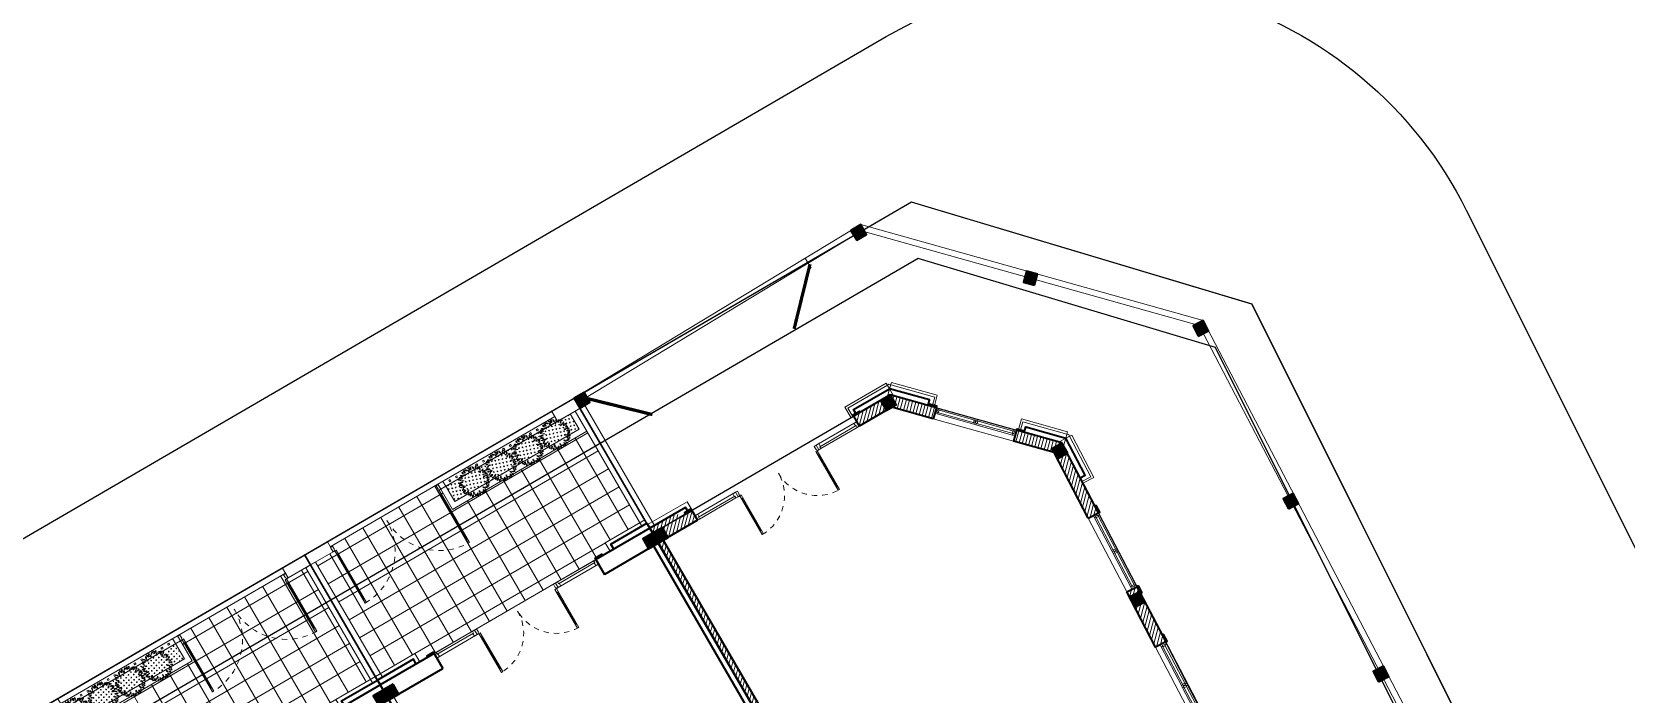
# Model space of a CAD drawing. Header units: millimetres. Extents: x 567980 to 569372, y 2065777 to 2066674.
# Drawn here: x 568931.62 to 568962.33, y 2066245.25 to 2066257.99 of the extents above; entities that cross this region are included whole.
import ezdxf
from ezdxf.xclip import XClip

# ---------------------------------------------------------------- set-up
doc = ezdxf.new("R2010")
doc.units = ezdxf.units.MM
doc.linetypes.add('CENTER', pattern=[3, 1.5, -0.5, 0.5, -0.5])
doc.linetypes.add('HIDDEN2', pattern=[0.1875, 0.125, -0.0625])
for name, color, linetype, lineweight in [('A-CAY', 76, 'Continuous', 13), ('A-COT VACH', 2, 'Continuous', 35), ('A-CUA', 25, 'Continuous', 5), ('A-HATCH', 251, 'Continuous', 5), ('A-NET THAY', 125, 'Continuous', 18), ('A-TRUC', 250, 'CENTER', 5), ('A-TUONG', 255, 'Continuous', 35), ('boDnv', 54, 'Continuous', 25)]:
    doc.layers.add(name, color=color, linetype=linetype, lineweight=lineweight)
for name, color, linetype in [('ChiaLo', 128, 'CENTER'), ('datOlienke', 42, 'Continuous'), ('LogDg', 7, 'Continuous'), ('LoLK', 6, 'Continuous'), ('QUYEN', 7, 'Continuous'), ('ViaHeS', 32, 'Continuous')]:
    doc.layers.add(name, color=color, linetype=linetype)
doc.styles.add('rms', font='romans.shx', dxfattribs={"width": 0.7, "bigfont": 'vns.shx'})
doc.linetypes.add('ADL', pattern='A,0.125,-0.15,["++",rms,S=0.5,R=0,X=0,Y=-0.2245],-1.35,1.125', length=2.75)

# ---------------------------------------------------------------- blocks, each defined once
blk = doc.blocks.new('NEN')
at = {"layer": 'boDnv', "color": 10, "linetype": 'ADL', "ltscale": 0.25}
blk.add_lwpolyline([(263.053, -132.006), (256.939, -119.782), (251.208, -118.07), (145.657, -179.397), (154.7, -194.961)], close=True, dxfattribs=at)
at = {"layer": 'ChiaLo', "ltscale": 5}
for points in [[(254.637, -138.052), (244.589, -120.759)], [(249.449, -141.066), (239.401, -123.774)]]:
    blk.add_lwpolyline(points, dxfattribs=at)
at = {"layer": 'datOlienke'}
blk.add_lwpolyline([(264.367, -132.399), (257.64, -118.948), (251.08, -116.988), (144.29, -179.035), (154.337, -196.328)], close=True, dxfattribs=at)
at = {"layer": 'LogDg'}
blk.add_lwpolyline([(49.536, -260.065, -0.269945), (34.095, -247.153), (22.999, -216.476, -0.362457), (26.499, -206.84), (119.685, -152.625, -0.414384), (136.095, -156.969), (142.222, -167.514, 0.414214), (153.158, -170.413), (250.593, -113.801, -0.432664), (261.767, -117.14), (278.799, -151.193, -0.396001), (275.663, -161.688), (133.439, -244.323, -0.012999), (88.371, -268.964, -0.278117), (67.767, -267.557, 0.110848), (49.536, -260.065)], format="xyb", dxfattribs=at)
at = {"layer": 'LoLK'}
for points in [[(257.64, -118.948), (251.08, -116.988), (244.589, -120.759), (254.637, -138.052), (264.367, -132.399)], [(244.589, -120.759), (239.401, -123.774), (249.449, -141.066), (254.637, -138.052)], [(239.401, -123.774), (234.213, -126.788), (244.261, -144.081), (249.449, -141.066)]]:
    blk.add_lwpolyline(points, close=True, dxfattribs=at)
at = {"layer": 'ViaHeS'}
blk.add_lwpolyline([(271.249, -157.314), (273.336, -150.33), (257.64, -118.948), (251.08, -116.988), (144.29, -179.035), (131.629, -157.245), (122.062, -154.713), (31.359, -207.484), (28.737, -214.7), (38.583, -241.923, 0.256594), (53.045, -254.642, -0.085173), (69.006, -261.184, 0.265195), (88.812, -261.986, 0.012088), (130.425, -239.135)], format="xyb", close=True, dxfattribs=at)
blk = doc.blocks.new('NEN B')
at = {"layer": 'datOlienke'}
blk.add_lwpolyline([(6.567, 25), (7.507, 40.01), (2.82, 45), (-120.687, 45), (-120.687, 25)], close=True, dxfattribs=at)
at = {"layer": 'LoLK'}
for points in [[(-10.687, 45), (-16.687, 45), (-16.687, 25), (-10.687, 25)], [(-4.687, 45), (-10.687, 45), (-10.687, 25), (-4.687, 25)], [(7.507, 40.01), (2.82, 45), (-4.687, 45), (-4.687, 25), (6.567, 25)]]:
    blk.add_lwpolyline(points, close=True, dxfattribs=at)
blk = doc.blocks.new('phao cua chinh mb a1')
at = {"layer": 'A-TUONG'}
blk.add_lwpolyline([(0, 0), (0, -30), (-150, -30), (-150, 0)], dxfattribs=at)
blk = doc.blocks.new('*U405')
at = {"layer": 'A-CUA', "color": 32}
for points in [[(60, -40), (45, -40), (45, -10), (0, -10), (0, -40), (0, -40), (0, -90), (0, -90), (0, -120), (45, -120), (45, -90), (60, -90)], [(30, -90), (60, -90), (60, -40), (30, -40)], [(792, -90), (762, -90), (762, -40), (792, -40)], [(822, -90), (807, -90), (807, -40), (822, -40), (822, -10), (777, -10), (777, -40), (792, -40), (792, -90), (777, -90), (777, -120), (822, -120)], [(807, -90), (837, -90), (837, -40), (807, -40)], [(1540, -40), (1555, -40), (1555, -10), (1600, -10), (1600, -40), (1600, -40), (1600, -90), (1600, -90), (1600, -120), (1555, -120), (1555, -90), (1540, -90)], [(1570, -90), (1540, -90), (1540, -40), (1570, -40)]]:
    blk.add_lwpolyline(points, close=True, dxfattribs=at)
at = {"layer": 'A-CUA', "color": 37, "lineweight": -2}
for points in [[(45, -10), (777, -10), (777, -40), (45, -40)], [(45, -90), (777, -90), (777, -120), (45, -120)], [(1555, -10), (822, -10), (822, -40), (1555, -40)], [(1555, -90), (822, -90), (822, -120), (1555, -120)]]:
    blk.add_lwpolyline(points, close=True, dxfattribs=at)
blk = doc.blocks.new('*U419')
at = {"layer": 'A-CUA', "color": 32}
for points in [[(60, -40), (45, -40), (45, -10), (0, -10), (0, -40), (0, -40), (0, -90), (0, -90), (0, -120), (45, -120), (45, -90), (60, -90)], [(30, -90), (60, -90), (60, -40), (30, -40)], [(900, -90), (870, -90), (870, -40), (900, -40)], [(930, -90), (915, -90), (915, -40), (930, -40), (930, -10), (885, -10), (885, -40), (900, -40), (900, -90), (885, -90), (885, -120), (930, -120)], [(915, -90), (945, -90), (945, -40), (915, -40)], [(1785, -90), (1755, -90), (1755, -40), (1785, -40)], [(1815, -90), (1800, -90), (1800, -40), (1815, -40), (1815, -10), (1770, -10), (1770, -40), (1785, -40), (1785, -90), (1770, -90), (1770, -120), (1815, -120)], [(1800, -90), (1830, -90), (1830, -40), (1800, -40)], [(2640, -40), (2655, -40), (2655, -10), (2700, -10), (2700, -40), (2700, -40), (2700, -90), (2700, -90), (2700, -120), (2655, -120), (2655, -90), (2640, -90)], [(2670, -90), (2640, -90), (2640, -40), (2670, -40)]]:
    blk.add_lwpolyline(points, close=True, dxfattribs=at)
at = {"layer": 'A-CUA', "color": 37, "lineweight": -2}
for points in [[(45, -10), (885, -10), (885, -40), (45, -40)], [(45, -90), (885, -90), (885, -120), (45, -120)], [(930, -10), (1770, -10), (1770, -40), (930, -40)], [(1770, -90), (930, -90), (930, -120), (1770, -120)], [(2655, -10), (1815, -10), (1815, -40), (2655, -40)], [(2655, -90), (1815, -90), (1815, -120), (2655, -120)]]:
    blk.add_lwpolyline(points, close=True, dxfattribs=at)
blk = doc.blocks.new('cot gia md a1')
at = {"layer": 'A-NET THAY'}
blk.add_lwpolyline([(880, 0), (880, -190), (0, -190), (0, -110)], dxfattribs=at)
at = {"layer": 'A-TUONG'}
blk.add_lwpolyline([(800, 0), (800, -110), (0, -110), (0, 0)], dxfattribs=at)
blk = doc.blocks.new('cot 220')
at = {"layer": 'A-COT VACH'}
h = blk.add_hatch(color=256, dxfattribs=at)
h.dxf.hatch_style = 1
h.paths.add_polyline_path([(110, 110), (-110, 110), (-110, -110), (110, -110)])
blk.add_lwpolyline([(-110, -110), (110, -110), (110, 110), (-110, 110)], close=True, dxfattribs=at)
blk = doc.blocks.new('*U417')
for p, q in [((90, 1050), (50, 1050)), ((70, 100), (70, 1050)), ((2310, 1050), (2350, 1050)), ((2330, 100), (2330, 1050)), ((90, 100), (50, 100)), ((2310, 100), (2350, 100))]:
    blk.add_line(p, q)
for points in [[(50, 0), (90, 0), (90, 1150), (50, 1150)], [(2350, 0), (2310, 0), (2310, 1150), (2350, 1150)], [(0, -133), (60, -133), (60, -40), (50, -40), (50, 0), (0, 0)], [(2400, -133), (2340, -133), (2340, -40), (2350, -40), (2350, 0), (2400, 0)]]:
    blk.add_lwpolyline(points, close=True)
at = {"linetype": 'HIDDEN2'}
for centre, start, end in [((50, 0), 0, 90), ((2350, 0), 90, 180)]:
    blk.add_arc(centre, 1150, start, end, dxfattribs=at)
blk = doc.blocks.new('*U303')
at = {"ltscale": 10}
for p, q in [((900, 0), (0, 0)), ((855, -60), (45, -60)), ((855, -100), (45, -100))]:
    blk.add_line(p, q, dxfattribs=at)
for points in [[(0, -100), (45, -100), (45, -60), (60, -60), (60, 0), (0, 0)], [(900, -100), (855, -100), (855, -60), (840, -60), (840, 0), (900, 0)]]:
    blk.add_lwpolyline(points, close=True, dxfattribs=at)
blk = doc.blocks.new('T1 T5')
at = {"layer": 'A-HATCH'}
h = blk.add_hatch(dxfattribs=at)
h.set_pattern_fill('ANSI31', color=256, scale=0.5)
h.set_pattern_definition([(45, (-235.16301, 262.5), (-0.044194174, 0.044194174), [])])
h.paths.add_polyline_path([(6.059, -16.78), (5.332, -16.78), (4.754, -16.186), (4.596, -16.34), (5.239, -17), (6.059, -17)])
h.paths.add_polyline_path([(10.534, -2), (7.594, -2), (7.594, -2.22), (10.314, -2.22), (10.314, -11.32), (10.424, -11.32), (10.424, -16.78), (9.659, -16.78), (9.659, -17), (9.934, -17), (9.934, -17.11), (10.534, -17.11), (10.534, -17)])
h.paths.add_polyline_path([(3.134, -13.033), (2.915, -13.023), (2.846, -14.54), (3.481, -15.193), (3.638, -15.039), (3.07, -14.455)])
h.paths.add_polyline_path([(3.261, -10.236), (3.041, -10.226), (2.987, -11.425), (3.207, -11.435)])
h.paths.add_polyline_path([(3.491, -5.141), (3.272, -5.131), (3.163, -7.529), (3.383, -7.539)])
h.paths.add_polyline_path([(3.664, -6.71), (3.42, -6.71), (3.415, -6.82), (3.554, -6.82), (3.554, -7.2), (3.398, -7.2), (3.393, -7.31), (3.664, -7.31)])
h.paths.add_polyline_path([(3.623, -2.22), (4.794, -2.22), (4.794, -2), (3.413, -2), (3.344, -3.533), (3.564, -3.543)])
h.paths.add_polyline_path([(8.304, -2.22), (8.194, -2.22), (8.194, -3.91), (8.304, -3.91)], flags=17)
h.paths.add_polyline_path([(8.304, -4.71), (8.194, -4.71), (8.194, -5.57), (9.313, -5.57), (9.313, -3.673), (9.263, -3.659), (9.263, -5.46), (8.304, -5.46)], flags=17)
h.paths.add_polyline_path([(10.164, -9.14), (10.054, -9.14), (10.054, -10.11), (10.314, -10.11), (10.314, -10), (10.164, -10)], flags=17)
at = {"layer": 'A-NET THAY'}
for p, q in [((3.041, -10.226), (3.163, -7.529)), ((3.261, -10.236), (3.383, -7.539)), ((2.915, -13.023), (2.987, -11.425)), ((3.134, -13.033), (3.207, -11.435)), ((3.638, -15.039), (4.754, -16.186)), ((4.596, -16.34), (3.481, -15.193)), ((6.059, -17), (9.659, -17)), ((5.335, -20.095), (5.331, -19.876)), ((10.314, -20.009), (10.311, -19.789))]:
    blk.add_line(p, q, dxfattribs=at)
for points in [[(10.534, 0), (0, 0), (-0.688, -15.209), (4.085, -20.117), (10.534, -20.005)], [(2.677, -14.638), (2.652, -14.613), (2.654, -14.58), (2.734, -14.582)], [(5.192, -17.19), (5.158, -17.19), (5.135, -17.166), (5.192, -17.11)]]:
    blk.add_lwpolyline(points, close=True, dxfattribs=at)
blk.add_lwpolyline([(10.424, -2), (10.424, -0.11), (0.105, -0.11), (-0.576, -15.167), (4.131, -20.006), (10.424, -19.897), (10.424, -17.11)], dxfattribs=at)
at = {"layer": 'A-TUONG'}
for p, q in [((3.207, -11.435), (2.987, -11.425)), ((3.134, -13.033), (2.915, -13.023)), ((3.481, -15.193), (3.638, -15.039)), ((4.596, -16.34), (4.754, -16.186)), ((6.059, -17), (6.059, -16.78)), ((9.659, -17), (9.659, -16.78))]:
    blk.add_line(p, q, dxfattribs=at)
for points in [[(10.534, -2), (10.534, -17)], [(9.659, -16.78), (10.424, -16.78), (10.424, -11.32), (10.314, -11.32), (10.314, -2.22), (7.594, -2.22)], [(2.987, -11.425), (3.041, -10.226), (3.261, -10.236), (3.207, -11.435)], [(2.915, -13.023), (2.846, -14.54), (3.481, -15.193)], [(3.134, -13.033), (3.07, -14.455), (3.638, -15.039)], [(4.754, -16.186), (5.332, -16.78), (6.059, -16.78)], [(4.596, -16.34), (5.239, -17), (6.059, -17)], [(9.934, -17), (9.659, -17)]]:
    blk.add_lwpolyline(points, dxfattribs=at)
at = {"layer": 'Defpoints'}
blk.add_lwpolyline([(10.534, -17), (5.239, -17), (2.846, -14.54), (3.413, -2), (10.534, -2)], close=True, dxfattribs=at)
at = {"layer": 'QUYEN'}
for points in [[(5.313, -19.951, 0.0625, 0.0625, 0), (6.203, -19.029, 0, 0, -0.192739), (6.563, -19.929, 0, 0, -1.782882)], [(10.312, -19.864, 0.0625, 0.0625, 0), (9.39, -18.974, 0, 0, 0.192739), (9.062, -19.886, 0, 0, 1.782882)]]:
    blk.add_lwpolyline(points, format="xyseb", dxfattribs=at)
at = {"layer": 'A-COT VACH', "xscale": 0.001, "yscale": 0.001, "zscale": 0.001}
for p, rotation in [((-0.234, -7.612), 177.4105234100756), ((-0.404, -11.358), 177.4105234100756), ((3.107, -11.21), 357.4105234100836), ((-0.573, -15.104), 177.4105234100756), ((1.778, -17.587), 224.2033328566191), ((4.195, -20.007), 180), ((10.424, -19.895), 180)]:
    blk.add_blockref('cot 220', p, dxfattribs=dict(at, rotation=rotation))
for p in [(2.959, -14.43), (5.349, -16.89), (10.424, -16.89)]:
    blk.add_blockref('cot 220', p, dxfattribs=at)
at = {"layer": 'A-CUA'}
for name, p, xscale, yscale, zscale, rotation in [('*U419', (3.041, -10.226), 0.000999999999999999, 0.000999999999999999, 0.000999999999999999, 87.41052341007939), ('*U405', (2.905, -13.023), 0.000999999999999999, 0.000999999999999999, 0.000999999999999999, 87.41052341007939), ('*U405', (4.589, -16.346), 0.001, 0.001, 0.001, 134.2033328566278), ('*U303', (6.059, -16.88), -0.001, 0.001, 0.001, 180), ('*U303', (9.659, -16.88), 0.001, 0.001, 0.001, 180)]:
    blk.add_blockref(name, p, dxfattribs=dict(at, xscale=xscale, yscale=yscale, zscale=zscale, rotation=rotation))
at = {"layer": 'A-CUA', "extrusion": (0, 0, -1), "xscale": -0.0007500000000000045, "yscale": 0.0007500000000000045, "zscale": -0.0007500000000000045}
blk.add_blockref('*U417', (-6.959, -16.78), dxfattribs=at)
at = {"layer": 'A-NET THAY', "zscale": 0.001}
for p, xscale, yscale, rotation in [((3.041, -10.226), -0.001, 0.001, 267.410523410079), ((2.987, -11.425), 0.001, 0.001, 267.4105234100739), ((2.915, -13.023), -0.001, 0.001, 267.410523410079), ((3.481, -15.193), 0.001, 0.001, 314.2033328566203), ((4.596, -16.34), -0.0009999999999999998, 0.0009999999999999998, 314.2033328566254)]:
    blk.add_blockref('phao cua chinh mb a1', p, dxfattribs=dict(at, xscale=xscale, yscale=yscale, rotation=rotation))
at = {"layer": 'A-NET THAY'}
ref = blk.add_blockref('cot gia md a1', (2.844, -14.587), dxfattribs=dict(at, xscale=-0.001, yscale=0.001, zscale=0.001, rotation=267.4105234121467))
XClip(ref).set_block_clipping_path([(0, -110), (109.9999999991, 0), (919.6847003136, 0), (919.6847003136, -236.7694097849), (0, -236.7694097849)])
ref = blk.add_blockref('cot gia md a1', (2.813, -14.506), dxfattribs=dict(at, xscale=0.001, yscale=0.001, zscale=0.001, rotation=314.2033328566186))
XClip(ref).set_block_clipping_path([(0, -110), (109.9999999991, 0), (919.6847003136, 0), (919.6847003136, -236.7694097849), (0, -236.7694097849)])
ref = blk.add_blockref('cot gia md a1', (5.271, -17.033), dxfattribs=dict(at, xscale=-0.001, yscale=0.001, zscale=0.001, rotation=314.2033328566613))
XClip(ref).set_block_clipping_path([(0, -110), (109.9999999991, 0), (919.6847003136, 0), (919.6847003136, -236.7694097849), (0, -236.7694097849)])
ref = blk.add_blockref('cot gia md a1', (5.192, -17), dxfattribs=dict(at, xscale=0.001, yscale=0.001, zscale=0.001))
XClip(ref).set_block_clipping_path([(0, -110), (109.9999999991, 0), (919.6847003136, 0), (919.6847003136, -236.7694097849), (0, -236.7694097849)])
at = {"layer": 'A-NET THAY', "yscale": 0.001, "zscale": 0.001}
for name, p, xscale in [('phao cua chinh mb a1', (6.059, -17), 0.001), ('cot gia md a1', (10.534, -17), -0.001), ('phao cua chinh mb a1', (9.659, -17), -0.001)]:
    blk.add_blockref(name, p, dxfattribs=dict(at, xscale=xscale))
blk = doc.blocks.new('TRU CONG')
at = {"layer": 'A-NET THAY'}
blk.add_lwpolyline([(0, 0), (500, 0), (500, 220), (0, 220)], close=True, dxfattribs=at)
blk = doc.blocks.new('*U304')
for p, q in [((90, 1450), (50, 1450)), ((70, 100), (70, 1450)), ((3110, 1450), (3150, 1450)), ((3130, 100), (3130, 1450)), ((90, 100), (50, 100)), ((3110, 100), (3150, 100))]:
    blk.add_line(p, q)
for points in [[(50, 0), (90, 0), (90, 1550), (50, 1550)], [(3150, 0), (3110, 0), (3110, 1550), (3150, 1550)], [(0, -133), (60, -133), (60, -40), (50, -40), (50, 0), (0, 0)], [(3200, -133), (3140, -133), (3140, -40), (3150, -40), (3150, 0), (3200, 0)]]:
    blk.add_lwpolyline(points, close=True)
at = {"linetype": 'HIDDEN2'}
for centre, start, end in [((50, 0), 0, 90), ((3150, 0), 90, 180)]:
    blk.add_arc(centre, 1550, start, end, dxfattribs=at)
blk = doc.blocks.new('*U316')
at = {"layer": 'A-NET THAY'}
blk.add_lwpolyline([(-0.015, -0.015), (0.015, -0.015), (0.015, 0.015), (-0.015, 0.015)], close=True, dxfattribs=at)
blk = doc.blocks.new('*U317')
at = {"layer": 'A-NET THAY', "color": 0, "linetype": 'ByBlock', "lineweight": -2, "transparency": 16777216}
for p in [(0, 0), (0.15, 0), (0.3, 0), (0.45, 0), (0.6, 0), (0.75, 0), (0.9, 0), (1.05, 0), (1.2, 0), (1.35, 0), (1.5, 0), (1.65, 0), (1.8, 0), (1.95, 0), (2.1, 0), (2.25, 0)]:
    blk.add_blockref('*U316', p, dxfattribs=at)
blk = doc.blocks.new('mb-cay40')
at = {"color": 0, "linetype": 'ByBlock'}
for centre, radius, start, end in [((-554, 556), 69.9, 25.45365, 116.6852), ((-522, 648), 69.9, 205.45365, 296.6852), ((-427, 694), 54.1, 146.81507, 244.01934), ((-496, 675), 54.1, 326.81507, 64.01934), ((-300, 710), 100, 149.47372, 231.75859), ((-448, 683), 100, 329.47372, 51.75859), ((-231, 779), 98.1, 192.30595, 259.6849), ((-344, 662), 98.1, 12.30595, 79.6849), ((-148, 638), 79.7, 145.52479, 220.83273), ((-273, 631), 79.7, 325.52479, 40.83273), ((-136, 737), 62.9, 125.40933, 202.71009), ((-231, 764), 62.9, 305.40933, 22.71009), ((16, 684), 137, 133.81169, 194.30773), ((-211, 749), 137, 313.81169, 14.30773), ((113, 711), 137, 163.46423, 212.79056), ((49, 562), 68.8, 103.89139, 198.90395), ((-134, 676), 137, 343.46423, 32.79056), ((-33, 607), 68.8, 283.89139, 18.90395), ((138, 616), 80.6, 104.10036, 168.46502), ((40, 710), 80.6, 284.10036, 348.46502), ((230, 506), 141, 100.3005, 160.44765), ((72, 692), 141, 280.3005, 340.44765), ((-767, 152), 75.6, 44.25765, 108.59266), ((-736, 277), 75.6, 224.25765, 288.59266), ((-743, 226), 96, 30.94824, 110.57839), ((-695, 365), 96, 210.94824, 290.57839), ((-787, 176), 111, 280.87616, 345.44791), ((-659, 40), 111, 100.87616, 165.44791), ((-690, -39), 87.4, 54.97446, 151.37923), ((-716, 74), 87.4, 234.97446, 331.37923), ((-680, 301), 102, 69.72014, 135.64891), ((-718, 468), 102, 249.72014, 315.64891), ((-654, 503), 44.2, 163.49335, 274.46973), ((-693, 471), 44.2, 343.49335, 94.46973), ((-638, 119), 83.9, 60.50948, 129.29199), ((-649, 257), 83.9, 240.50948, 309.29199), ((-542, 597), 98.1, 183.31893, 263.19037), ((-651, 494), 98.1, 3.31893, 83.19037), ((-620, 357), 75.8, 22.57231, 98.33354), ((-561, 461), 75.8, 202.57231, 278.33354), ((-390, 597), 66.9, 168.8066, 257.6391), ((-470, 545), 66.9, 348.8066, 77.6391), ((213, 369), 79.6, 86.02822, 161.36976), ((143, 474), 79.6, 266.02822, 341.36976), ((159, -75), 77.3, 28.80716, 103.91988), ((208, 37), 77.3, 208.80716, 283.91988), ((260, 521), 76.9, 122.58173, 207.17999), ((150, 551), 76.9, 302.58173, 27.17999), ((243, 141), 78, 58.87476, 131.21352), ((232, 267), 78, 238.87476, 311.21352), ((320, 284), 110, 64.73526, 140.57812), ((282, 453), 110, 244.73526, 320.57812), ((314, -59), 90.4, 71.37117, 141.75354), ((272, 83), 90.4, 251.37117, 321.75354), ((300, 426), 53.5, 59.98145, 155.66759), ((278, 494), 53.5, 239.98145, 335.66759), ((293, 25), 97.6, 29.1952, 106.7189), ((350, 166), 97.6, 209.1952, 286.7189), ((359, 242), 79.1, 90.25287, 173.52208), ((280, 330), 79.1, 270.25287, 353.52208), ((344, 142), 53.6, 28.19814, 112.19179), ((371, 217), 53.6, 208.19814, 292.19179), ((-675, -123), 70, 71.81925, 140.08176), ((-707, -12), 70, 251.81925, 320.08176), ((-557, -163), 78, 113.47529, 203.45596), ((-660, -123), 78, 293.47529, 23.45596), ((-617, 21), 75, 267.17243, 337.23647), ((-551, -83), 75, 87.17243, 157.23647), ((-605, -147), 107, 271.63276, 352.02679), ((-496, -269), 107, 91.63276, 172.02679), ((-473, -294), 49.3, 76.54191, 193.47743), ((-509, -257), 49.3, 256.54191, 13.47743), ((-342, -221), 95.9, 122.88731, 186.72533), ((-489, -152), 95.9, 302.88731, 6.72533), ((-314, -281), 91.1, 159.11699, 230.36062), ((-457, -318), 91.1, 339.11699, 50.36062), ((-220, -348), 109, 122.11699, 201.72753), ((-379, -297), 109, 302.11699, 21.72753), ((-170, -364), 62.5, 129.74751, 206.0709), ((-267, -343), 62.5, 309.74751, 26.0709), ((-133, -236), 75.4, 148.78766, 221.59771), ((-253, -247), 75.4, 328.78766, 41.59771), ((-160, -372), 84.6, 5.31956, 80.41897), ((-61, -281), 84.6, 185.31956, 260.41897), ((100, -278), 148, 165.20711, 218.32175), ((-159, -332), 148, 345.20711, 38.32175), ((-19, -211), 70.3, 353.64998, 74.65145), ((70, -151), 70.3, 173.64998, 254.65145), ((110, -276), 64.3, 156.77542, 231.28797), ((11, -301), 64.3, 336.77542, 51.28797), ((113, -290), 96.7, 38.69621, 106.24154), ((162, -137), 96.7, 218.69621, 286.24154), ((133, -213), 116, 6.54869, 76.89113), ((275, -87), 116, 186.54869, 256.89113), ((243, -118), 50.7, 359.25572, 87.62866), ((296, -68), 50.7, 179.25572, 267.62866)]:
    blk.add_arc(centre, radius, start, end, dxfattribs=at)
blk = doc.blocks.new('*U310')
at = {"layer": 'A-CAY', "xscale": 0.0005, "yscale": 0.0005, "zscale": 0.0005, "rotation": 296.5718179110141}
blk.add_blockref('mb-cay40', (-0.044, -0.134), dxfattribs=at)
blk = doc.blocks.new('*U311')
at = {"layer": 'A-NET THAY', "color": 0, "linetype": 'ByBlock', "lineweight": -2, "transparency": 16777216}
for p in [(0, 0), (0.6, 0), (1.2, 0), (1.8, 0)]:
    blk.add_blockref('*U310', p, dxfattribs=at)
blk = doc.blocks.new('*U305')
for p, q in [((90, -100), (50, -100)), ((70, -100), (70, -1050)), ((2310, -100), (2350, -100)), ((2330, -100), (2330, -1050)), ((90, -1050), (50, -1050)), ((2310, -1050), (2350, -1050))]:
    blk.add_line(p, q)
for points in [[(0, 133), (60, 133), (60, 40), (50, 40), (50, 0), (0, 0)], [(2400, 133), (2340, 133), (2340, 40), (2350, 40), (2350, 0), (2400, 0)], [(50, 0), (90, 0), (90, -1150), (50, -1150)], [(2350, 0), (2310, 0), (2310, -1150), (2350, -1150)]]:
    blk.add_lwpolyline(points, close=True)
at = {"linetype": 'HIDDEN2'}
for centre, start, end in [((50, 0), 270, 0), ((2350, 0), 180, 270)]:
    blk.add_arc(centre, 1150, start, end, dxfattribs=at)
blk = doc.blocks.new('MBT1 A1')
at = {"layer": 'A-HATCH'}
h = blk.add_hatch(dxfattribs=at)
h.set_pattern_fill('SQRTMPLT', color=256, scale=0.4, pattern_type=2)
h.set_pattern_definition([(6e-15, (-410.51707, -66.48982), (-3e-17, 0.4), []), (90, (-410.51707, -66.48982), (-0.4, 0), [])])
h.paths.add_polyline_path([(5.89, -17.3), (5.12, -17.3), (5.12, -17.11), (4.95, -17.11), (4.95, -17.14), (4.8, -17.14), (4.8, -17.11), (1.2, -17.11), (1.2, -17.14), (1.05, -17.14), (1.05, -17.11), (0.88, -17.11), (0.88, -17.3), (0.11, -17.3), (0.11, -19.33), (3.1, -19.33), (3.1, -19.78), (3.1, -19.89), (5.5, -19.89), (5.5, -19.78), (5.89, -19.78)])
at = {"layer": 'A-HATCH', "true_color": 0x46cb3a}
h = blk.add_hatch(dxfattribs=at)
h.set_pattern_fill('CROSS', color=95, scale=0.2, angle=-63.4282, double=1)
h.set_pattern_definition([(296.571818, (-410.51707, -66.48982), (0.0670846797, -0.022352757), [0.025, -0.075]), (26.571818, (-410.522656, -66.50659), (0.022352757, 0.0670846797), [0.025, -0.075])])
h.paths.add_polyline_path([(2.99, -19.44), (0.22, -19.44), (0.22, -19.78), (2.99, -19.78)])
at = {"layer": 'A-NET THAY'}
for p, q in [((1.2, -17.11), (4.8, -17.11)), ((3.1, -19.89), (5.5, -19.89)), ((0.5, -20), (5.5, -20))]:
    blk.add_line(p, q, dxfattribs=at)
for points in [[(0, -19.78), (0, -17.22), (0.11, -17.22), (0.11, -19.78)], [(6, -19.78), (6, -17.22), (5.89, -17.22), (5.89, -19.78)], [(0.11, -19.78), (3.1, -19.78), (3.1, -19.33), (0.11, -19.33)], [(0.5, -19.89), (3.1, -19.89), (3.1, -19.78), (0.5, -19.78)], [(2.99, -19.89), (3.1, -19.89), (3.1, -19.78), (2.99, -19.78)]]:
    blk.add_lwpolyline(points, close=True, dxfattribs=at)
blk.add_lwpolyline([(2.99, -19.78), (2.99, -19.44), (0.22, -19.44), (0.22, -19.78)], dxfattribs=at)
at = {"layer": 'A-TRUC', "ltscale": 0.5}
for p, q in [((0.11, -16.89), (0.11, -2.11)), ((5.89, -16.89), (5.89, -2.11))]:
    blk.add_line(p, q, dxfattribs=at)
at = {"layer": 'A-TUONG'}
for p, q in [((0, -17.11), (0, -2)), ((6, -17.11), (6, -2)), ((0.11, -16.78), (0.11, -12.5)), ((0.11, -16.78), (1.2, -16.78)), ((1.2, -17.11), (1.2, -16.78)), ((5.89, -16.78), (4.8, -16.78)), ((4.8, -17.11), (4.8, -16.78)), ((0, -17.11), (1.2, -17.11)), ((4.8, -17.11), (6, -17.11))]:
    blk.add_line(p, q, dxfattribs=at)
at = {"layer": 'A-COT VACH', "xscale": 0.001, "yscale": 0.001, "zscale": 0.001}
for p in [(0.11, -16.89), (5.89, -16.89)]:
    blk.add_blockref('cot 220', p, dxfattribs=at)
at = {"layer": 'A-CUA', "extrusion": (0, 0, -1), "xscale": 0.0007500000000000045, "yscale": 0.0007500000000000045, "zscale": -0.0007500000000000046, "rotation": 179.9999363377021}
blk.add_blockref('*U305', (-2.1, -17.01), dxfattribs=at)
at = {"layer": 'A-CUA', "yscale": 0.001, "zscale": 0.001, "rotation": 6.366229791333411e-05}
for p, xscale in [((1.2, -17.01), 0.001), ((4.8, -17.01), -0.001)]:
    blk.add_blockref('*U303', p, dxfattribs=dict(at, xscale=xscale))
at = {"layer": 'A-CUA', "extrusion": (0, 0, -1), "xscale": -0.0007500000000000044, "yscale": 0.0007500000000000044, "zscale": -0.0007500000000000044}
blk.add_blockref('*U304', (-3.1, -19.78), dxfattribs=at)
at = {"layer": 'A-NET THAY', "yscale": 0.001, "zscale": 0.001}
for name, p, xscale in [('cot gia md a1', (0, -17.11), 0.001), ('phao cua chinh mb a1', (1.2, -17.11), 0.001), ('phao cua chinh mb a1', (4.8, -17.11), -0.001), ('cot gia md a1', (6, -17.11), -0.001), ('TRU CONG', (0, -20), 0.001), ('TRU CONG', (6, -20), -0.001)]:
    blk.add_blockref(name, p, dxfattribs=dict(at, xscale=xscale))
at = {"layer": 'A-NET THAY'}
for name, p in [('*U311', (0.67, -19.587)), ('*U317', (0.62, -19.835))]:
    blk.add_blockref(name, p, dxfattribs=at)
blk = doc.blocks.new('MBT1 B')
at = {"layer": 'LoLK'}
blk.add_blockref('NEN B', (0, 0), dxfattribs=at)
at = {"layer": 'LoLK', "xscale": -1, "rotation": 180}
blk.add_blockref('MBT1 A1', (-16.687, 25), dxfattribs=at)
at = {"layer": 'LoLK', "rotation": 180}
for name, p in [('MBT1 A1', (-4.687, 25)), ('T1 T5', (5.847, 25))]:
    blk.add_blockref(name, p, dxfattribs=at)

msp = doc.modelspace()

# ---------------------------------------------------------------- block references
at = {"layer": 'boDnv'}
msp.add_blockref('NEN', (568697.481, 2066371.697), dxfattribs=at)

# ---------------------------------------------------------------- next in the draw order: block references
at = {"layer": 'LoLK', "rotation": 30.15743675345276}
msp.add_blockref('MBT1 B', (568968.73, 2066214.384), dxfattribs=at)

doc.saveas('drawing.dxf')
